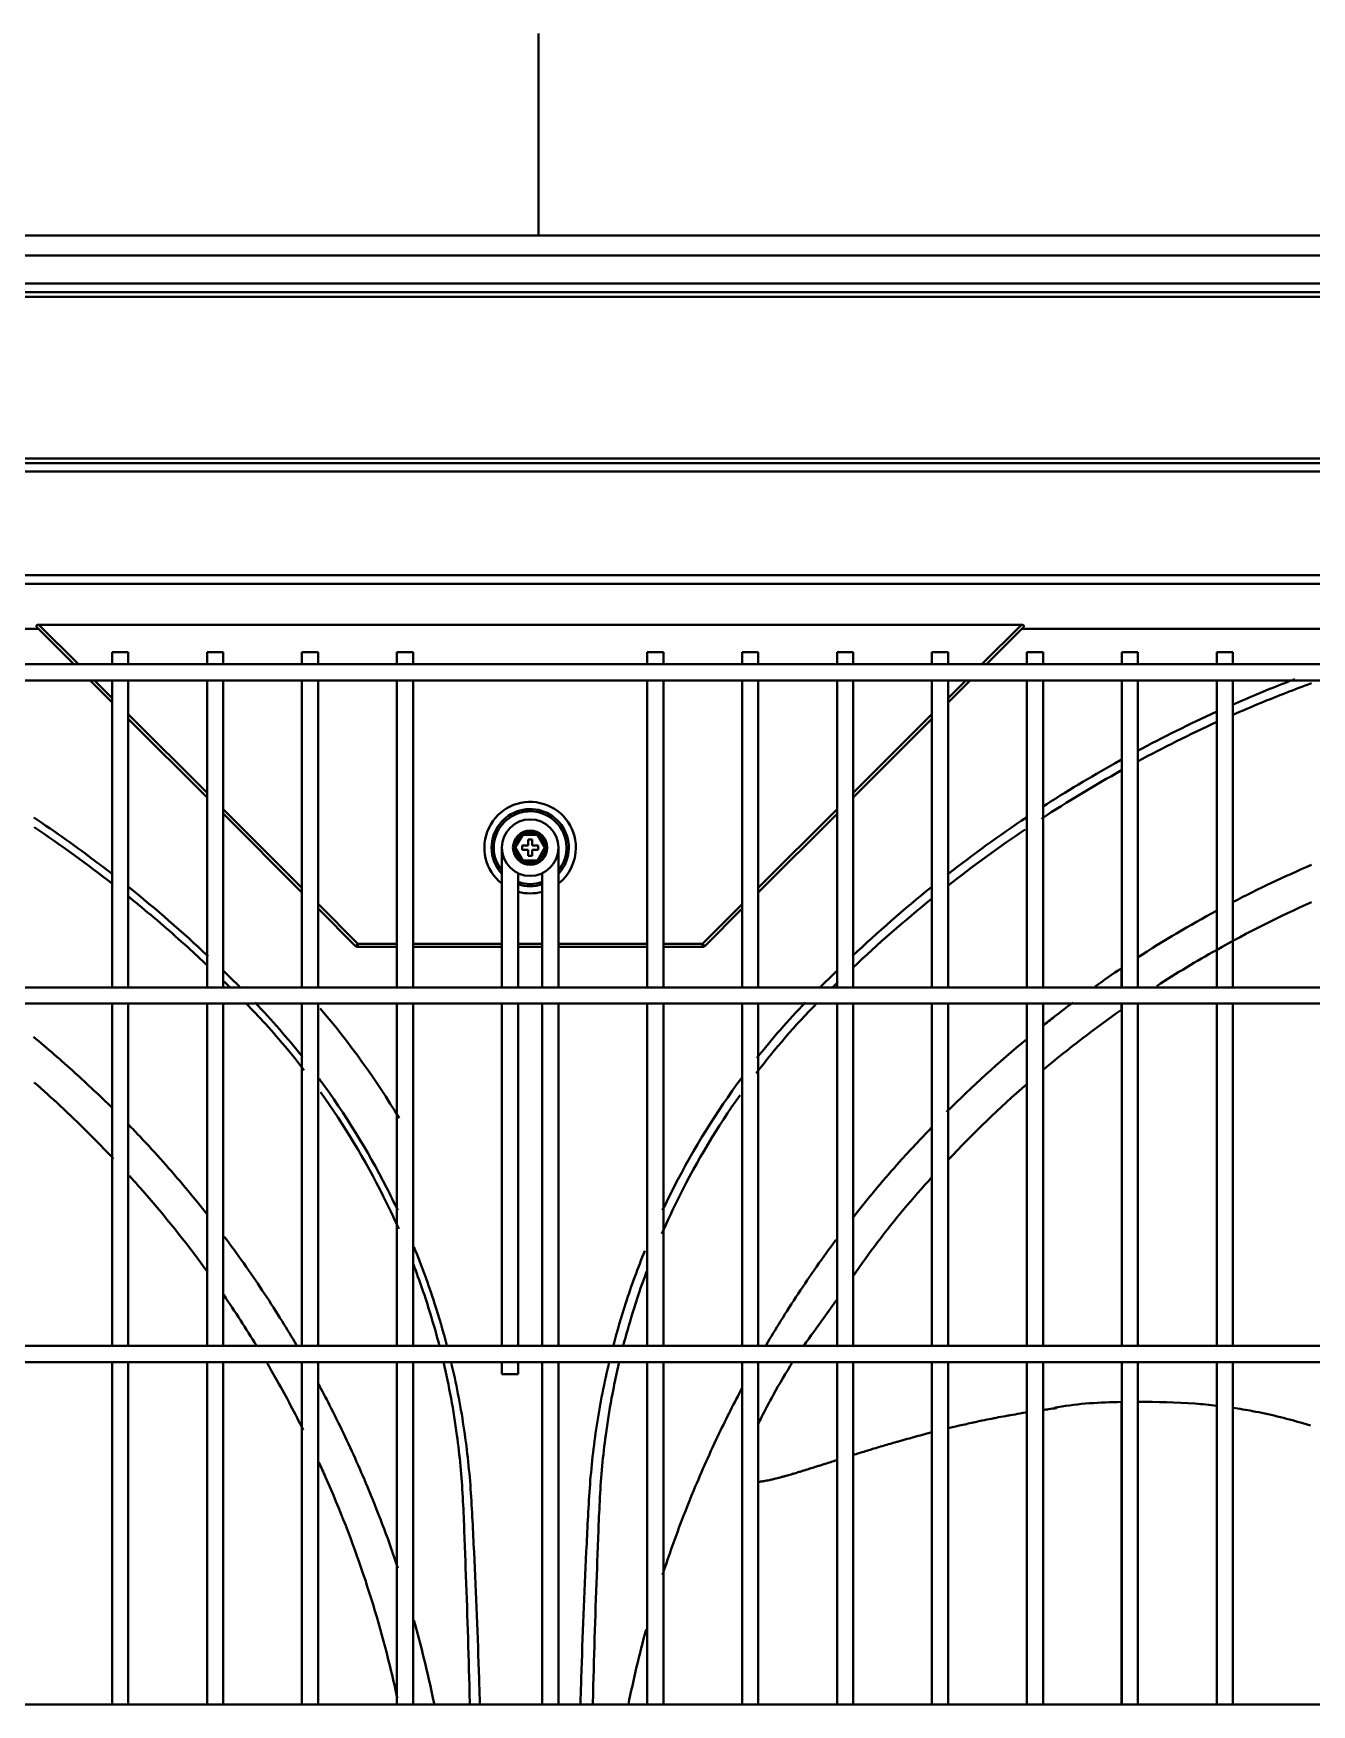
# Model space of a CAD drawing. Extents: x 58467 to 79089, y -33726 to -17391.
# Drawn here: x 72324.91 to 72356.55, y -19990.35 to -19948.97 of the extents above; entities that cross this region are included whole.
import ezdxf

# ---------------------------------------------------------------- set-up
doc = ezdxf.new("R2010")
doc.units = 0
doc.header["$LTSCALE"] = 100
doc.layers.add('+ENTE-ST-DOSEME USTU KONDDRENAJ', color=110, linetype='DOSEMEUSTUKONDENSDRENAJ_LINE', lineweight=40)
doc.linetypes.add('DOSEMEUSTUKONDENSDRENAJ_LINE', pattern='A,300,-40,["CD",Standard,S=15,R=0,X=-35,Y=-7.5],0', length=340)

# ---------------------------------------------------------------- blocks, each defined once
blk = doc.blocks.new('MAGAZA')
at = {"color": 3}
for p, q in [((54125.214, -32655.052, -3.539), (54125.214, -32650.052, -3.539)), ((54067.032, -32655.052, -3.539), (54183.034, -32655.052, -3.539)), ((54183.034, -32655.552, -3.539), (54067.032, -32655.552, -3.539)), ((54072.439, -32656.248, -3.539), (54177.584, -32656.248, -3.539)), ((54177.584, -32656.46, -3.539), (54072.439, -32656.46, -3.539)), ((54177.584, -32656.572, -3.539), (54072.439, -32656.572, -3.539)), ((54072.439, -32660.577, -3.539), (54177.584, -32660.577, -3.539)), ((54072.439, -32660.689, -3.539), (54177.584, -32660.689, -3.539)), ((54177.584, -32660.902, -3.539), (54072.439, -32660.902, -3.539)), ((54072.432, -32663.469, -3.539), (54177.59, -32663.469, -3.539)), ((54177.438, -32663.681, -3.539), (54072.585, -32663.681, -3.539)), ((54112.847, -32664.693, -3.539), (54137.175, -32664.693, -3.539)), ((54113.827, -32665.673, -3.539), (54112.847, -32664.693, -3.539)), ((54137.175, -32664.693, -3.539), (54136.195, -32665.673, -3.539)), ((54102.012, -32664.793, -3.539), (54112.834, -32664.793, -3.539)), ((54113.714, -32665.673, -3.539), (54112.814, -32664.773, -3.539)), ((54137.209, -32664.773, -3.539), (54136.308, -32665.673, -3.539)), ((54137.189, -32664.793, -3.539), (54148.01, -32664.793, -3.539)), ((54114.662, -32665.373, -3.539), (54114.662, -32665.673, -3.539)), ((54115.062, -32665.373, -3.539), (54114.662, -32665.373, -3.539)), ((54115.062, -32665.673, -3.539), (54115.062, -32665.373, -3.539)), ((54117.012, -32665.373, -3.539), (54117.012, -32665.673, -3.539)), ((54117.412, -32665.373, -3.539), (54117.012, -32665.373, -3.539)), ((54117.412, -32665.673, -3.539), (54117.412, -32665.373, -3.539)), ((54119.362, -32665.373, -3.539), (54119.362, -32665.673, -3.539)), ((54119.762, -32665.373, -3.539), (54119.362, -32665.373, -3.539)), ((54119.762, -32665.673, -3.539), (54119.762, -32665.373, -3.539)), ((54121.711, -32665.373, -3.539), (54121.711, -32665.673, -3.539)), ((54122.111, -32665.373, -3.539), (54121.711, -32665.373, -3.539)), ((54122.111, -32665.673, -3.539), (54122.111, -32665.373, -3.539)), ((54127.91, -32665.373, -3.539), (54127.91, -32665.673, -3.539)), ((54128.31, -32665.373, -3.539), (54127.91, -32665.373, -3.539)), ((54128.31, -32665.673, -3.539), (54128.31, -32665.373, -3.539)), ((54130.26, -32665.373, -3.539), (54130.26, -32665.673, -3.539)), ((54130.66, -32665.373, -3.539), (54130.26, -32665.373, -3.539)), ((54130.66, -32665.673, -3.539), (54130.66, -32665.373, -3.539)), ((54132.61, -32665.373, -3.539), (54132.61, -32665.673, -3.539)), ((54133.01, -32665.373, -3.539), (54132.61, -32665.373, -3.539)), ((54133.01, -32665.673, -3.539), (54133.01, -32665.373, -3.539)), ((54134.959, -32665.373, -3.539), (54134.959, -32665.673, -3.539)), ((54135.359, -32665.373, -3.539), (54134.959, -32665.373, -3.539)), ((54135.359, -32665.673, -3.539), (54135.359, -32665.373, -3.539)), ((54137.309, -32665.373, -3.539), (54137.309, -32665.673, -3.539)), ((54137.709, -32665.373, -3.539), (54137.309, -32665.373, -3.539)), ((54137.709, -32665.673, -3.539), (54137.709, -32665.373, -3.539)), ((54139.658, -32665.373, -3.539), (54139.658, -32665.673, -3.539)), ((54140.058, -32665.373, -3.539), (54139.658, -32665.373, -3.539)), ((54140.058, -32665.673, -3.539), (54140.058, -32665.373, -3.539)), ((54142.008, -32665.373, -3.539), (54142.008, -32665.673, -3.539)), ((54142.408, -32665.373, -3.539), (54142.008, -32665.373, -3.539)), ((54142.408, -32665.673, -3.539), (54142.408, -32665.373, -3.539)), ((54177.76, -32665.673, -3.539), (54072.305, -32665.673, -3.539)), ((54072.305, -32666.073, -3.539), (54177.76, -32666.073, -3.539)), ((54114.662, -32666.622, -3.539), (54114.114, -32666.073, -3.539)), ((54114.662, -32666.508, -3.539), (54114.227, -32666.073, -3.539)), ((54114.662, -32666.073, -3.539), (54114.662, -32673.672, -3.539)), ((54115.062, -32673.672, -3.539), (54115.062, -32666.073, -3.539)), ((54117.012, -32666.073, -3.539), (54117.012, -32673.672, -3.539)), ((54117.412, -32673.672, -3.539), (54117.412, -32666.073, -3.539)), ((54119.362, -32666.073, -3.539), (54119.362, -32673.672, -3.539)), ((54119.762, -32673.672, -3.539), (54119.762, -32666.073, -3.539)), ((54121.711, -32666.073, -3.539), (54121.711, -32673.672, -3.539)), ((54122.111, -32673.672, -3.539), (54122.111, -32666.073, -3.539)), ((54127.91, -32666.073, -3.539), (54127.91, -32673.672, -3.539)), ((54128.31, -32673.672, -3.539), (54128.31, -32666.073, -3.539)), ((54130.26, -32666.073, -3.539), (54130.26, -32673.672, -3.539)), ((54130.66, -32673.672, -3.539), (54130.66, -32666.073, -3.539)), ((54132.61, -32666.073, -3.539), (54132.61, -32673.672, -3.539)), ((54133.01, -32673.672, -3.539), (54133.01, -32666.073, -3.539)), ((54134.959, -32666.073, -3.539), (54134.959, -32673.672, -3.539)), ((54135.359, -32673.672, -3.539), (54135.359, -32666.073, -3.539)), ((54135.795, -32666.073, -3.539), (54135.359, -32666.509, -3.539)), ((54135.908, -32666.073, -3.539), (54135.359, -32666.622, -3.539)), ((54137.309, -32666.073, -3.539), (54137.309, -32673.672, -3.539)), ((54137.709, -32673.672, -3.539), (54137.709, -32666.073, -3.539)), ((54139.658, -32666.073, -3.539), (54139.658, -32673.672, -3.539)), ((54140.058, -32673.672, -3.539), (54140.058, -32666.073, -3.539)), ((54142.008, -32666.073, -3.539), (54142.008, -32673.672, -3.539)), ((54142.408, -32673.672, -3.539), (54142.408, -32666.073, -3.539)), ((54117.012, -32668.858, -3.539), (54115.062, -32666.908, -3.539)), ((54117.012, -32668.971, -3.539), (54115.062, -32667.021, -3.539)), ((54134.959, -32666.909, -3.539), (54133.01, -32668.859, -3.539)), ((54134.959, -32667.022, -3.539), (54133.01, -32668.972, -3.539)), ((54119.362, -32671.208, -3.539), (54117.412, -32669.258, -3.539)), ((54119.362, -32671.321, -3.539), (54117.412, -32669.371, -3.539)), ((54132.61, -32669.259, -3.539), (54130.66, -32671.208, -3.539)), ((54132.61, -32669.372, -3.539), (54130.66, -32671.321, -3.539)), ((54124.586, -32670.213, -3.539), (54124.799, -32669.845, -3.539)), ((54124.828, -32669.895, -3.539), (54124.644, -32670.213, -3.539)), ((54124.799, -32669.845, -3.539), (54125.224, -32669.845, -3.539)), ((54124.828, -32669.895, -3.539), (54124.799, -32669.845, -3.539)), ((54125.195, -32669.895, -3.539), (54124.828, -32669.895, -3.539)), ((54125.061, -32670.013, -3.539), (54124.961, -32670.013, -3.539)), ((54124.961, -32670.163, -3.539), (54124.961, -32670.013, -3.539)), ((54125.061, -32670.013, -3.539), (54125.061, -32670.163, -3.539)), ((54125.224, -32669.845, -3.539), (54125.195, -32669.895, -3.539)), ((54125.378, -32670.213, -3.539), (54125.195, -32669.895, -3.539)), ((54125.224, -32669.845, -3.539), (54125.436, -32670.213, -3.539)), ((54124.311, -32670.227, -3.539), (54124.311, -32671.606, -3.539)), ((54124.799, -32670.581, -3.539), (54124.586, -32670.213, -3.539)), ((54124.644, -32670.213, -3.539), (54124.586, -32670.213, -3.539)), ((54124.644, -32670.213, -3.539), (54124.828, -32670.531, -3.539)), ((54124.811, -32670.163, -3.539), (54124.811, -32670.263, -3.539)), ((54124.961, -32670.163, -3.539), (54124.811, -32670.163, -3.539)), ((54124.961, -32670.263, -3.539), (54124.811, -32670.263, -3.539)), ((54124.961, -32670.413, -3.539), (54124.961, -32670.263, -3.539)), ((54125.061, -32670.413, -3.539), (54124.961, -32670.413, -3.539)), ((54125.061, -32670.163, -3.539), (54125.211, -32670.163, -3.539)), ((54125.061, -32670.263, -3.539), (54125.061, -32670.413, -3.539)), ((54125.061, -32670.263, -3.539), (54125.211, -32670.263, -3.539)), ((54125.195, -32670.531, -3.539), (54125.378, -32670.213, -3.539)), ((54125.211, -32670.163, -3.539), (54125.211, -32670.263, -3.539)), ((54125.436, -32670.213, -3.539), (54125.224, -32670.581, -3.539)), ((54125.436, -32670.213, -3.539), (54125.378, -32670.213, -3.539)), ((54125.711, -32671.606, -3.539), (54125.711, -32670.232, -3.539)), ((54124.711, -32671.606, -3.539), (54124.711, -32670.846, -3.539)), ((54124.828, -32670.531, -3.539), (54124.799, -32670.581, -3.539)), ((54125.224, -32670.581, -3.539), (54124.799, -32670.581, -3.539)), ((54124.828, -32670.531, -3.539), (54125.195, -32670.531, -3.539)), ((54125.224, -32670.581, -3.539), (54125.195, -32670.531, -3.539)), ((54125.311, -32670.846, -3.539), (54125.311, -32671.606, -3.539)), ((54120.746, -32672.591, -3.539), (54119.761, -32671.607, -3.539)), ((54120.689, -32672.648, -3.539), (54119.761, -32671.721, -3.539)), ((54124.311, -32671.606, -3.539), (54124.311, -32671.889, -3.539)), ((54124.711, -32671.889, -3.539), (54124.711, -32671.606, -3.539)), ((54125.311, -32671.606, -3.539), (54125.311, -32671.889, -3.539)), ((54125.711, -32671.889, -3.539), (54125.711, -32671.606, -3.539)), ((54130.26, -32671.608, -3.539), (54129.277, -32672.591, -3.539)), ((54130.26, -32671.721, -3.539), (54129.333, -32672.648, -3.539)), ((54124.311, -32671.889, -3.539), (54124.311, -32672.254, -3.539)), ((54124.311, -32671.889, -3.539), (54124.311, -32671.889, -3.539)), ((54124.711, -32672.254, -3.539), (54124.711, -32671.889, -3.539)), ((54125.311, -32671.889, -3.539), (54125.311, -32672.255, -3.539)), ((54125.711, -32672.255, -3.539), (54125.711, -32671.889, -3.539)), ((54124.311, -32672.254, -3.539), (54124.311, -32672.537, -3.539)), ((54124.311, -32672.254, -3.539), (54124.311, -32672.254, -3.539)), ((54124.311, -32672.537, -3.539), (54124.311, -32673.672, -3.539)), ((54124.711, -32672.537, -3.539), (54124.711, -32672.254, -3.539)), ((54124.711, -32673.672, -3.539), (54124.711, -32672.537, -3.539)), ((54125.311, -32672.255, -3.539), (54125.311, -32672.537, -3.539)), ((54125.311, -32672.537, -3.539), (54125.311, -32673.672, -3.539)), ((54125.711, -32672.537, -3.539), (54125.711, -32672.255, -3.539)), ((54125.711, -32673.672, -3.539), (54125.711, -32672.537, -3.539)), ((54120.689, -32672.648, -3.539), (54120.746, -32672.591, -3.539)), ((54121.711, -32672.591, -3.539), (54120.746, -32672.591, -3.539)), ((54120.746, -32672.591, -3.539), (54120.746, -32672.671, -3.539)), ((54121.711, -32672.671, -3.539), (54120.746, -32672.671, -3.539)), ((54124.311, -32672.591, -3.539), (54122.111, -32672.591, -3.539)), ((54124.311, -32672.671, -3.539), (54122.111, -32672.671, -3.539)), ((54125.311, -32672.591, -3.539), (54124.711, -32672.591, -3.539)), ((54125.311, -32672.671, -3.539), (54124.711, -32672.671, -3.539)), ((54127.91, -32672.591, -3.539), (54125.711, -32672.591, -3.539)), ((54127.91, -32672.671, -3.539), (54125.711, -32672.671, -3.539)), ((54129.277, -32672.591, -3.539), (54128.31, -32672.591, -3.539)), ((54129.277, -32672.671, -3.539), (54128.31, -32672.671, -3.539)), ((54129.277, -32672.591, -3.539), (54129.333, -32672.648, -3.539)), ((54129.277, -32672.671, -3.539), (54129.277, -32672.591, -3.539)), ((54139.654, -32673.672, -3.539), (54139.654, -32673.2, -3.539)), ((54184.259, -32673.672, -3.539), (54065.897, -32673.672, -3.539)), ((54065.897, -32674.072, -3.539), (54184.259, -32674.072, -3.539)), ((54114.662, -32674.072, -3.539), (54114.662, -32682.551, -3.539)), ((54115.062, -32682.551, -3.539), (54115.062, -32674.072, -3.539)), ((54117.012, -32674.072, -3.539), (54117.012, -32682.551, -3.539)), ((54117.412, -32682.551, -3.539), (54117.412, -32674.072, -3.539)), ((54119.362, -32674.072, -3.539), (54119.362, -32682.551, -3.539)), ((54119.762, -32682.551, -3.539), (54119.762, -32674.072, -3.539)), ((54121.711, -32674.072, -3.539), (54121.711, -32682.551, -3.539)), ((54122.111, -32682.551, -3.539), (54122.111, -32674.072, -3.539)), ((54124.311, -32674.072, -3.539), (54124.311, -32682.55, -3.539)), ((54124.711, -32682.55, -3.539), (54124.711, -32674.072, -3.539)), ((54125.311, -32674.072, -3.539), (54125.311, -32682.55, -3.539)), ((54125.711, -32682.55, -3.539), (54125.711, -32674.072, -3.539)), ((54127.91, -32674.072, -3.539), (54127.91, -32682.551, -3.539)), ((54128.31, -32682.551, -3.539), (54128.31, -32674.072, -3.539)), ((54130.26, -32674.072, -3.539), (54130.26, -32682.551, -3.539)), ((54130.66, -32682.551, -3.539), (54130.66, -32674.072, -3.539)), ((54132.61, -32674.072, -3.539), (54132.61, -32682.551, -3.539)), ((54133.01, -32682.551, -3.539), (54133.01, -32674.072, -3.539)), ((54134.959, -32674.072, -3.539), (54134.959, -32682.551, -3.539)), ((54135.359, -32682.551, -3.539), (54135.359, -32674.072, -3.539)), ((54137.309, -32674.072, -3.539), (54137.309, -32682.551, -3.539)), ((54137.709, -32682.551, -3.539), (54137.709, -32674.072, -3.539)), ((54139.654, -32674.226, -3.539), (54139.654, -32674.072, -3.539)), ((54139.658, -32674.072, -3.539), (54139.658, -32682.551, -3.539)), ((54140.058, -32682.551, -3.539), (54140.058, -32674.072, -3.539)), ((54142.008, -32674.072, -3.539), (54142.008, -32682.551, -3.539)), ((54142.408, -32682.551, -3.539), (54142.408, -32674.072, -3.539)), ((54184.259, -32682.55, -3.539), (54065.897, -32682.55, -3.539)), ((54065.897, -32682.95, -3.539), (54184.259, -32682.95, -3.539)), ((54114.662, -32682.951, -3.539), (54114.662, -32691.429, -3.539)), ((54115.062, -32691.429, -3.539), (54115.062, -32682.951, -3.539)), ((54117.012, -32682.951, -3.539), (54117.012, -32691.429, -3.539)), ((54117.412, -32691.429, -3.539), (54117.412, -32682.951, -3.539)), ((54119.362, -32682.951, -3.539), (54119.362, -32691.429, -3.539)), ((54119.762, -32691.429, -3.539), (54119.762, -32682.951, -3.539)), ((54121.711, -32682.951, -3.539), (54121.711, -32691.429, -3.539)), ((54122.111, -32691.429, -3.539), (54122.111, -32682.951, -3.539)), ((54124.311, -32682.95, -3.539), (54124.311, -32683.25, -3.539)), ((54124.311, -32683.25, -3.539), (54124.711, -32683.25, -3.539)), ((54124.711, -32683.25, -3.539), (54124.711, -32682.95, -3.539)), ((54125.311, -32682.951, -3.539), (54125.311, -32691.429, -3.539)), ((54125.711, -32691.429, -3.539), (54125.711, -32682.951, -3.539)), ((54127.91, -32682.951, -3.539), (54127.91, -32691.429, -3.539)), ((54128.31, -32691.429, -3.539), (54128.31, -32682.951, -3.539)), ((54130.26, -32682.951, -3.539), (54130.26, -32691.429, -3.539)), ((54130.66, -32691.429, -3.539), (54130.66, -32682.951, -3.539)), ((54132.61, -32682.951, -3.539), (54132.61, -32691.429, -3.539)), ((54133.01, -32691.429, -3.539), (54133.01, -32682.951, -3.539)), ((54134.959, -32682.951, -3.539), (54134.959, -32691.429, -3.539)), ((54135.359, -32691.429, -3.539), (54135.359, -32682.951, -3.539)), ((54137.309, -32682.951, -3.539), (54137.309, -32691.429, -3.539)), ((54137.709, -32691.429, -3.539), (54137.709, -32682.951, -3.539)), ((54139.658, -32682.951, -3.539), (54139.658, -32691.429, -3.539)), ((54140.058, -32691.429, -3.539), (54140.058, -32682.951, -3.539)), ((54142.008, -32682.951, -3.539), (54142.008, -32691.429, -3.539)), ((54142.408, -32691.429, -3.539), (54142.408, -32682.951, -3.539)), ((54139.654, -32691.429, -3.539), (54139.654, -32683.951, -3.539)), ((54184.259, -32691.429, -3.539), (54065.897, -32691.429, -3.539))]:
    blk.add_line(p, q, dxfattribs=at)
for radius in [0.7, 0.425, 0.425]:
    blk.add_circle((54125.011, -32670.213, -3.539), radius, dxfattribs=at)
for centre, radius, start, end in [((54125.011, -32670.213, -3.539), 1.133, 0, 231.8569), ((54125.011, -32670.213, -3.539), 0.956, 317.0195, 180), ((54125.011, -32670.213, -3.539), 0.9, 321.0356, 180), ((54125.011, -32670.213, -3.539), 0.956, 180, 222.9806), ((54125.011, -32670.213, -3.539), 0.9, 180, 218.9588), ((54125.011, -32670.213, -3.539), 1.133, 308.1375, 0), ((54125.011, -32670.213, -3.539), 0.9, 250.5432, 289.457), ((54125.011, -32670.213, -3.539), 0.956, 251.7356, 288.2643), ((54125.011, -32670.213, -3.539), 1.133, 254.6551, 285.3394), ((54120.746, -32672.591, -3.539), 0.08, 225, 270), ((54129.277, -32672.591, -3.539), 0.08, 270, 315), ((54127.222, -32693.202, -3.539), 1.795, 81.0565, 82.7284)]:
    blk.add_arc(centre, radius, start, end, dxfattribs=at)
for centre, major_axis in [((54112.927, -32664.773, -3.539), (0.137, -0.057)), ((54137.095, -32664.773, -3.539), (-0.137, -0.057))]:
    blk.add_ellipse(centre, major_axis=major_axis, ratio=0.414214, start_param=2.356194, end_param=3.926991, dxfattribs=at)
for points, knots in [([(54143.944, -32666.042, -3.539), (54143.841, -32666.081, -3.539), (54143.738, -32666.12, -3.539), (54143.219, -32666.323, -3.539), (54142.804, -32666.495, -3.539), (54142.393, -32666.676, -3.539)], [0, 0, 0, 0, 0.197193, 0.197193, 1, 1, 1, 1]), ([(54144.353, -32666.141, -3.539), (54143.935, -32666.295, -3.539), (54143.519, -32666.457, -3.539), (54142.869, -32666.725, -3.539), (54142.632, -32666.827, -3.539), (54142.397, -32666.931, -3.539)], [0, 0, 0, 0, 0.635021, 0.635021, 1, 1, 1, 1]), ([(54139.647, -32668.034, -3.539), (54139.596, -32668.063, -3.539), (54139.545, -32668.091, -3.539), (54138.88, -32668.464, -3.539), (54138.28, -32668.825, -3.539), (54137.693, -32669.205, -3.539)], [0, 0, 0, 0, 0.077105, 0.077105, 1, 1, 1, 1]), ([(54114.68, -32670.879, -3.539), (54114.557, -32670.782, -3.539), (54114.433, -32670.687, -3.539), (54113.791, -32670.202, -3.539), (54113.261, -32669.825, -3.539), (54112.72, -32669.464, -3.539)], [0, 0, 0, 0, 0.194449, 0.194449, 1, 1, 1, 1]), ([(54117.03, -32673.139, -3.539), (54116.866, -32672.984, -3.539), (54116.7, -32672.831, -3.539), (54116.132, -32672.316, -3.539), (54115.724, -32671.963, -3.539), (54115.231, -32671.558, -3.539), (54115.154, -32671.496, -3.539), (54115.077, -32671.434, -3.539)], [0, 0, 0, 0, 0.260082, 0.260082, 0.885277, 0.885277, 1, 1, 1, 1]), ([(54144.357, -32671.563, -3.539), (54143.568, -32671.914, -3.539), (54142.279, -32672.559, -3.539), (54141.012, -32673.323, -3.539), (54140.524, -32673.639, -3.539)], [0, 0, 0, 0, 0.61117, 1, 1, 1, 1]), ([(54119.412, -32675.718, -3.539), (54119.212, -32675.459, -3.539), (54119.005, -32675.205, -3.539), (54118.619, -32674.757, -3.539), (54118.444, -32674.561, -3.539), (54118.168, -32674.267, -3.539), (54118.071, -32674.165, -3.539), (54117.973, -32674.064, -3.539)], [0, 0, 0, 0, 0.449884, 0.449884, 0.8085, 0.8085, 1, 1, 1, 1]), ([(54138.456, -32674.044, -3.539), (54138.301, -32674.159, -3.539), (54138.147, -32674.277, -3.539), (54137.896, -32674.472, -3.539), (54137.798, -32674.55, -3.539), (54137.7, -32674.628, -3.539)], [0, 0, 0, 0, 0.608126, 0.608126, 1, 1, 1, 1]), ([(54112.715, -32674.9, -3.539), (54113.062, -32675.185, -3.539), (54113.401, -32675.479, -3.539), (54114.051, -32676.068, -3.539), (54114.36, -32676.36, -3.539), (54114.667, -32676.664, -3.539)], [0, 0, 0, 0, 0.511236, 0.511236, 1, 1, 1, 1]), ([(54114.699, -32677.919, -3.539), (54114.276, -32677.472, -3.539), (54113.632, -32676.834, -3.539), (54112.953, -32676.216, -3.539), (54112.735, -32676.025, -3.539)], [0, 0, 0, 0, 0.68539, 1, 1, 1, 1]), ([(54121.733, -32679.191, -3.539), (54121.644, -32679.002, -3.539), (54121.552, -32678.815, -3.539), (54120.983, -32677.702, -3.539), (54120.428, -32676.805, -3.539), (54119.802, -32675.954, -3.539), (54119.793, -32675.941, -3.539), (54119.784, -32675.929, -3.539)], [0, 0, 0, 0, 0.165073, 0.165073, 0.987864, 0.987864, 1, 1, 1, 1]), ([(54121.756, -32679.649, -3.539), (54121.635, -32679.375, -3.539), (54121.508, -32679.104, -3.539), (54120.924, -32677.938, -3.539), (54120.406, -32677.08, -3.539), (54119.819, -32676.263, -3.539)], [0, 0, 0, 0, 0.228133, 0.228133, 1, 1, 1, 1]), ([(54130.248, -32675.913, -3.539), (54129.621, -32676.76, -3.539), (54129.064, -32677.657, -3.539), (54128.477, -32678.799, -3.539), (54128.381, -32678.995, -3.539), (54128.288, -32679.192, -3.539)], [0, 0, 0, 0, 0.829987, 0.829987, 1, 1, 1, 1]), ([(54130.207, -32676.339, -3.539), (54129.643, -32677.133, -3.539), (54129.143, -32677.966, -3.539), (54128.553, -32679.145, -3.539), (54128.408, -32679.457, -3.539), (54128.27, -32679.774, -3.539)], [0, 0, 0, 0, 0.739872, 0.739872, 1, 1, 1, 1]), ([(54115.075, -32677.079, -3.539), (54115.168, -32677.175, -3.539), (54115.456, -32677.473, -3.539), (54115.924, -32677.986, -3.539), (54116.472, -32678.62, -3.539), (54116.835, -32679.066, -3.539), (54117.018, -32679.299, -3.539), (54117.03, -32679.314, -3.539)], [0, 0, 0, 0, 0.134617, 0.418834, 0.70095, 0.980961, 1, 1, 1, 1]), ([(54132.99, -32679.392, -3.539), (54133.022, -32679.351, -3.539), (54133.397, -32678.872, -3.539), (54134.034, -32678.108, -3.539), (54134.68, -32677.423, -3.539), (54134.947, -32677.145, -3.539)], [0, 0, 0, 0, 0.052501, 0.612417, 1, 1, 1, 1]), ([(54117.031, -32680.731, -3.539), (54116.564, -32680.085, -3.539), (54115.928, -32679.28, -3.539), (54115.237, -32678.502, -3.539), (54115.088, -32678.338, -3.539)], [0, 0, 0, 0, 0.788206, 1, 1, 1, 1]), ([(54134.95, -32678.381, -3.539), (54134.484, -32678.891, -3.539), (54133.812, -32679.683, -3.539), (54133.205, -32680.537, -3.539), (54133.008, -32680.82, -3.539)], [0, 0, 0, 0, 0.672281, 1, 1, 1, 1]), ([(54117.439, -32679.846, -3.539), (54117.459, -32679.872, -3.539), (54117.642, -32680.117, -3.539), (54117.979, -32680.584, -3.539), (54118.437, -32681.256, -3.539), (54118.853, -32681.905, -3.539), (54119.112, -32682.334, -3.539), (54119.229, -32682.533, -3.539)], [0, 0, 0, 0, 0.030003, 0.283624, 0.535302, 0.785046, 1, 1, 1, 1]), ([(54130.852, -32682.533, -3.539), (54130.969, -32682.334, -3.539), (54131.368, -32681.673, -3.539), (54131.943, -32680.802, -3.539), (54132.419, -32680.145, -3.539), (54132.582, -32679.927, -3.539)], [0, 0, 0, 0, 0.221999, 0.739418, 1, 1, 1, 1]), ([(54122.952, -32682.543, -3.539), (54122.859, -32682.191, -3.539), (54122.757, -32681.842, -3.539), (54122.493, -32681.024, -3.539), (54122.322, -32680.557, -3.539), (54122.133, -32680.096, -3.539)], [0, 0, 0, 0, 0.420981, 0.420981, 1, 1, 1, 1]), ([(54127.849, -32680.195, -3.539), (54127.677, -32680.621, -3.539), (54127.52, -32681.052, -3.539), (54127.266, -32681.834, -3.539), (54127.164, -32682.185, -3.539), (54127.071, -32682.539, -3.539)], [0, 0, 0, 0, 0.555539, 0.555539, 1, 1, 1, 1]), ([(54122.765, -32682.549, -3.539), (54122.695, -32682.279, -3.539), (54122.619, -32682.01, -3.539), (54122.413, -32681.338, -3.539), (54122.274, -32680.934, -3.539), (54122.121, -32680.536, -3.539)], [0, 0, 0, 0, 0.398194, 0.398194, 1, 1, 1, 1]), ([(54127.894, -32680.711, -3.539), (54127.767, -32681.052, -3.539), (54127.65, -32681.397, -3.539), (54127.462, -32682.01, -3.539), (54127.386, -32682.278, -3.539), (54127.316, -32682.548, -3.539)], [0, 0, 0, 0, 0.563574, 0.563574, 1, 1, 1, 1]), ([(54132.612, -32681.388, -3.539), (54132.503, -32681.545, -3.539), (54132.231, -32681.931, -3.539), (54131.947, -32682.314, -3.539), (54131.784, -32682.547, -3.539)], [0, 0, 0, 0, 0.404883, 1, 1, 1, 1]), ([(54119.395, -32684.632, -3.539), (54119.192, -32684.225, -3.539), (54118.893, -32683.662, -3.539), (54118.571, -32683.102, -3.539), (54118.479, -32682.945, -3.539)], [0, 0, 0, 0, 0.719224, 1, 1, 1, 1]), ([(54123.518, -32691.428, -3.539), (54123.514, -32691.27, -3.539), (54123.51, -32691.112, -3.539), (54123.48, -32689.919, -3.539), (54123.447, -32688.883, -3.539), (54123.387, -32687.33, -3.539), (54123.37, -32686.812, -3.539), (54123.315, -32685.779, -3.539), (54123.267, -32685.267, -3.539), (54123.116, -32684.148, -3.539), (54123.004, -32683.544, -3.539), (54122.863, -32682.945, -3.539)], [0, 0, 0, 0, 0.055363, 0.055363, 0.419, 0.419, 0.600818, 0.600818, 0.782636, 0.782636, 1, 1, 1, 1]), ([(54123.766, -32691.428, -3.539), (54123.76, -32691.215, -3.539), (54123.754, -32691.001, -3.539), (54123.713, -32689.744, -3.539), (54123.672, -32688.701, -3.539), (54123.596, -32687.137, -3.539), (54123.574, -32686.615, -3.539), (54123.501, -32685.574, -3.539), (54123.443, -32685.055, -3.539), (54123.282, -32684.001, -3.539), (54123.178, -32683.469, -3.539), (54123.052, -32682.943, -3.539)], [0, 0, 0, 0, 0.075143, 0.075143, 0.442368, 0.442368, 0.625981, 0.625981, 0.809594, 0.809594, 1, 1, 1, 1]), ([(54126.971, -32682.936, -3.539), (54126.846, -32683.455, -3.539), (54126.743, -32683.98, -3.539), (54126.582, -32685.028, -3.539), (54126.523, -32685.551, -3.539), (54126.448, -32686.595, -3.539), (54126.427, -32687.118, -3.539), (54126.35, -32688.685, -3.539), (54126.309, -32689.73, -3.539), (54126.268, -32690.993, -3.539), (54126.262, -32691.211, -3.539), (54126.255, -32691.428, -3.539)], [0, 0, 0, 0, 0.189158, 0.189158, 0.372762, 0.372762, 0.556366, 0.556366, 0.923574, 0.923574, 1, 1, 1, 1]), ([(54127.218, -32682.944, -3.539), (54127.077, -32683.544, -3.539), (54126.965, -32684.148, -3.539), (54126.814, -32685.266, -3.539), (54126.766, -32685.779, -3.539), (54126.711, -32686.811, -3.539), (54126.694, -32687.33, -3.539), (54126.634, -32688.882, -3.539), (54126.601, -32689.918, -3.539), (54126.571, -32691.112, -3.539), (54126.567, -32691.27, -3.539), (54126.563, -32691.429, -3.539)], [0, 0, 0, 0, 0.21737, 0.21737, 0.399155, 0.399155, 0.58094, 0.58094, 0.94451, 0.94451, 1, 1, 1, 1]), ([(54131.516, -32682.945, -3.539), (54131.344, -32683.212, -3.539), (54131.078, -32683.665, -3.539), (54130.807, -32684.182, -3.539), (54130.685, -32684.419, -3.539), (54130.659, -32684.471, -3.539)], [0, 0, 0, 0, 0.545072, 0.900711, 1, 1, 1, 1]), ([(54119.765, -32683.485, -3.539), (54119.859, -32683.66, -3.539), (54120.073, -32684.066, -3.539), (54120.391, -32684.71, -3.539), (54120.717, -32685.414, -3.539), (54121.191, -32686.516, -3.539), (54121.52, -32687.4, -3.539), (54121.737, -32688.05, -3.539)], [0, 0, 0, 0, 0.11975, 0.276771, 0.432533, 0.587035, 1, 1, 1, 1]), ([(54128.288, -32688.22, -3.539), (54128.519, -32687.511, -3.539), (54128.956, -32686.328, -3.539), (54129.641, -32684.794, -3.539), (54130.062, -32683.96, -3.539), (54130.259, -32683.591, -3.539)], [0, 0, 0, 0, 0.443757, 0.750386, 1, 1, 1, 1]), ([(54137.706, -32684.135, -3.539), (54137.755, -32684.128, -3.539), (54137.866, -32684.113, -3.539), (54137.976, -32684.099, -3.539), (54138.036, -32684.091, -3.539)], [0, 0, 0, 0, 0.449176, 1, 1, 1, 1]), ([(54137.984, -32684.085, -3.539), (54138.014, -32684.079, -3.539), (54138.561, -32683.973, -3.539), (54139.121, -32683.947, -3.539), (54139.653, -32683.938, -3.539)], [0, 0, 0, 0, 0.054083, 1, 1, 1, 1]), ([(54140.059, -32683.935, -3.539), (54140.53, -32683.934, -3.539), (54141.18, -32683.946, -3.539), (54141.83, -32684.008, -3.539), (54142.01, -32684.029, -3.539)], [0, 0, 0, 0, 0.723565, 1, 1, 1, 1]), ([(54142.41, -32684.082, -3.539), (54142.573, -32684.106, -3.539), (54143.145, -32684.202, -3.539), (54143.786, -32684.354, -3.539), (54144.257, -32684.5, -3.539), (54144.329, -32684.523, -3.539)], [0, 0, 0, 0, 0.251534, 0.886152, 1, 1, 1, 1]), ([(54135.356, -32684.589, -3.539), (54135.407, -32684.577, -3.539), (54135.516, -32684.551, -3.539), (54135.683, -32684.512, -3.539), (54135.856, -32684.473, -3.539), (54136.029, -32684.435, -3.539), (54136.221, -32684.394, -3.539), (54136.395, -32684.359, -3.539), (54136.588, -32684.321, -3.539), (54136.743, -32684.292, -3.539), (54136.938, -32684.257, -3.539), (54137.113, -32684.227, -3.539), (54137.25, -32684.204, -3.539), (54137.309, -32684.195, -3.539)], [0, 0, 0, 0, 0.079541, 0.168728, 0.257914, 0.3471, 0.436286, 0.555201, 0.614659, 0.733574, 0.793032, 0.911947, 1, 1, 1, 1]), ([(54133.009, -32685.249, -3.539), (54133.021, -32685.246, -3.539), (54133.082, -32685.227, -3.539), (54133.194, -32685.192, -3.539), (54133.331, -32685.15, -3.539), (54133.468, -32685.108, -3.539), (54133.607, -32685.066, -3.539), (54133.763, -32685.02, -3.539), (54133.92, -32684.974, -3.539), (54134.061, -32684.933, -3.539), (54134.22, -32684.888, -3.539), (54134.363, -32684.848, -3.539), (54134.543, -32684.798, -3.539), (54134.688, -32684.759, -3.539), (54134.839, -32684.72, -3.539), (54134.917, -32684.699, -3.539), (54134.959, -32684.689, -3.539)], [0, 0, 0, 0, 0.018571, 0.09977, 0.180968, 0.235101, 0.3163, 0.397499, 0.478698, 0.559896, 0.614029, 0.722294, 0.776427, 0.884692, 0.938824, 1, 1, 1, 1]), ([(54130.654, -32685.918, -3.539), (54130.656, -32685.918, -3.539), (54130.676, -32685.916, -3.539), (54130.719, -32685.91, -3.539), (54130.771, -32685.902, -3.539), (54130.834, -32685.891, -3.539), (54130.894, -32685.879, -3.539), (54130.971, -32685.863, -3.539), (54131.05, -32685.844, -3.539), (54131.131, -32685.824, -3.539), (54131.203, -32685.805, -3.539), (54131.277, -32685.785, -3.539), (54131.365, -32685.76, -3.539), (54131.456, -32685.734, -3.539), (54131.563, -32685.703, -3.539), (54131.658, -32685.674, -3.539), (54131.755, -32685.645, -3.539), (54131.854, -32685.614, -3.539), (54131.969, -32685.578, -3.539), (54132.087, -32685.541, -3.539), (54132.191, -32685.508, -3.539), (54132.298, -32685.474, -3.539), (54132.42, -32685.435, -3.539), (54132.531, -32685.4, -3.539), (54132.593, -32685.38, -3.539), (54132.608, -32685.375, -3.539)], [0, 0, 0, 0, 0.005985, 0.045742, 0.085498, 0.125255, 0.165012, 0.204768, 0.264403, 0.30416, 0.343916, 0.383673, 0.423429, 0.483064, 0.522821, 0.582456, 0.622212, 0.661969, 0.721603, 0.781238, 0.820995, 0.860751, 0.920386, 0.980021, 1, 1, 1, 1]), ([(54121.723, -32691.267, -3.539), (54121.676, -32691.048, -3.539), (54121.444, -32690.029, -3.539), (54120.922, -32688.205, -3.539), (54120.252, -32686.475, -3.539), (54119.835, -32685.554, -3.539), (54119.779, -32685.431, -3.539)], [0, 0, 0, 0, 0.112914, 0.525694, 0.936978, 1, 1, 1, 1]), ([(54122.133, -32689.34, -3.539), (54122.143, -32689.376, -3.539), (54122.336, -32690.066, -3.539), (54122.504, -32690.763, -3.539), (54122.639, -32691.428, -3.539)], [0, 0, 0, 0, 0.052887, 1, 1, 1, 1])]:
    blk.add_open_spline(points, degree=3, knots=knots, dxfattribs=at)
for points in [[(54141.998, -32666.852, -3.539), (54141.336, -32667.153, -3.539), (54140.683, -32667.476, -3.539), (54140.045, -32667.818, -3.539)], [(54141.999, -32667.109, -3.539), (54141.341, -32667.411, -3.539), (54140.689, -32667.735, -3.539), (54140.05, -32668.08, -3.539)], [(54139.653, -32668.297, -3.539), (54138.977, -32668.674, -3.539), (54138.315, -32669.074, -3.539), (54137.67, -32669.495, -3.539)], [(54137.296, -32669.466, -3.539), (54136.626, -32669.913, -3.539), (54135.974, -32670.384, -3.539), (54135.34, -32670.878, -3.539)], [(54114.68, -32671.118, -3.539), (54114.046, -32670.623, -3.539), (54113.395, -32670.152, -3.539), (54112.728, -32669.704, -3.539)], [(54137.269, -32669.761, -3.539), (54136.613, -32670.203, -3.539), (54135.974, -32670.668, -3.539), (54135.352, -32671.156, -3.539)], [(54144.352, -32670.64, -3.539), (54143.689, -32670.925, -3.539), (54143.039, -32671.233, -3.539), (54142.402, -32671.565, -3.539)], [(54117.037, -32672.9, -3.539), (54116.403, -32672.302, -3.539), (54115.747, -32671.731, -3.539), (54115.069, -32671.186, -3.539)], [(54134.944, -32671.192, -3.539), (54134.273, -32671.732, -3.539), (54133.621, -32672.299, -3.539), (54132.99, -32672.895, -3.539)], [(54134.948, -32671.479, -3.539), (54134.277, -32672.022, -3.539), (54133.626, -32672.593, -3.539), (54132.997, -32673.19, -3.539)], [(54142.005, -32671.775, -3.539), (54141.339, -32672.136, -3.539), (54140.687, -32672.522, -3.539), (54140.05, -32672.934, -3.539)], [(54117.762, -32673.605, -3.539), (54117.651, -32673.493, -3.539), (54117.539, -32673.383, -3.539), (54117.426, -32673.273, -3.539)], [(54132.597, -32673.271, -3.539), (54132.484, -32673.381, -3.539), (54132.371, -32673.492, -3.539), (54132.259, -32673.605, -3.539)], [(54139.652, -32673.196, -3.539), (54139.433, -32673.343, -3.539), (54139.215, -32673.494, -3.539), (54138.999, -32673.647, -3.539)], [(54117.575, -32673.666, -3.539), (54117.524, -32673.616, -3.539), (54117.473, -32673.566, -3.539), (54117.422, -32673.516, -3.539)], [(54117.826, -32673.668, -3.539), (54117.805, -32673.647, -3.539), (54117.784, -32673.626, -3.539), (54117.762, -32673.605, -3.539)], [(54132.259, -32673.605, -3.539), (54132.238, -32673.625, -3.539), (54132.217, -32673.646, -3.539), (54132.196, -32673.667, -3.539)], [(54132.603, -32673.571, -3.539), (54132.57, -32673.603, -3.539), (54132.538, -32673.635, -3.539), (54132.505, -32673.667, -3.539)], [(54117.401, -32674.115, -3.539), (54117.412, -32674.104, -3.539), (54117.423, -32674.093, -3.539), (54117.434, -32674.082, -3.539)], [(54119.371, -32675.391, -3.539), (54119.003, -32674.927, -3.539), (54118.613, -32674.48, -3.539), (54118.202, -32674.05, -3.539)], [(54119.812, -32674.192, -3.539), (54120.541, -32675.045, -3.539), (54121.193, -32675.952, -3.539), (54121.767, -32676.912, -3.539)], [(54132.108, -32674.065, -3.539), (54131.573, -32674.612, -3.539), (54131.072, -32675.192, -3.539), (54130.609, -32675.795, -3.539)], [(54131.826, -32674.043, -3.539), (54131.401, -32674.487, -3.539), (54130.999, -32674.949, -3.539), (54130.62, -32675.427, -3.539)], [(54139.654, -32674.225, -3.539), (54138.991, -32674.69, -3.539), (54138.338, -32675.189, -3.539), (54137.702, -32675.725, -3.539)], [(54137.304, -32674.951, -3.539), (54136.615, -32675.522, -3.539), (54135.954, -32676.124, -3.539), (54135.321, -32676.757, -3.539)], [(54137.306, -32676.066, -3.539), (54136.635, -32676.654, -3.539), (54135.984, -32677.283, -3.539), (54135.354, -32677.947, -3.539)], [(54118.237, -32682.543, -3.539), (54117.98, -32682.121, -3.539), (54117.708, -32681.703, -3.539), (54117.423, -32681.288, -3.539)], [(54127.442, -32691.428, -3.539), (54127.569, -32690.805, -3.539), (54127.716, -32690.187, -3.539), (54127.883, -32689.574, -3.539)]]:
    blk.add_open_spline(points, degree=3, dxfattribs=at)

msp = doc.modelspace()

# ---------------------------------------------------------------- block references
at = {"layer": '+ENTE-ST-DOSEME USTU KONDDRENAJ', "color": 3, "linetype": 'Continuous'}
msp.add_blockref('MAGAZA', (18212.194, 12701.082), dxfattribs=at)

doc.saveas('drawing.dxf')
